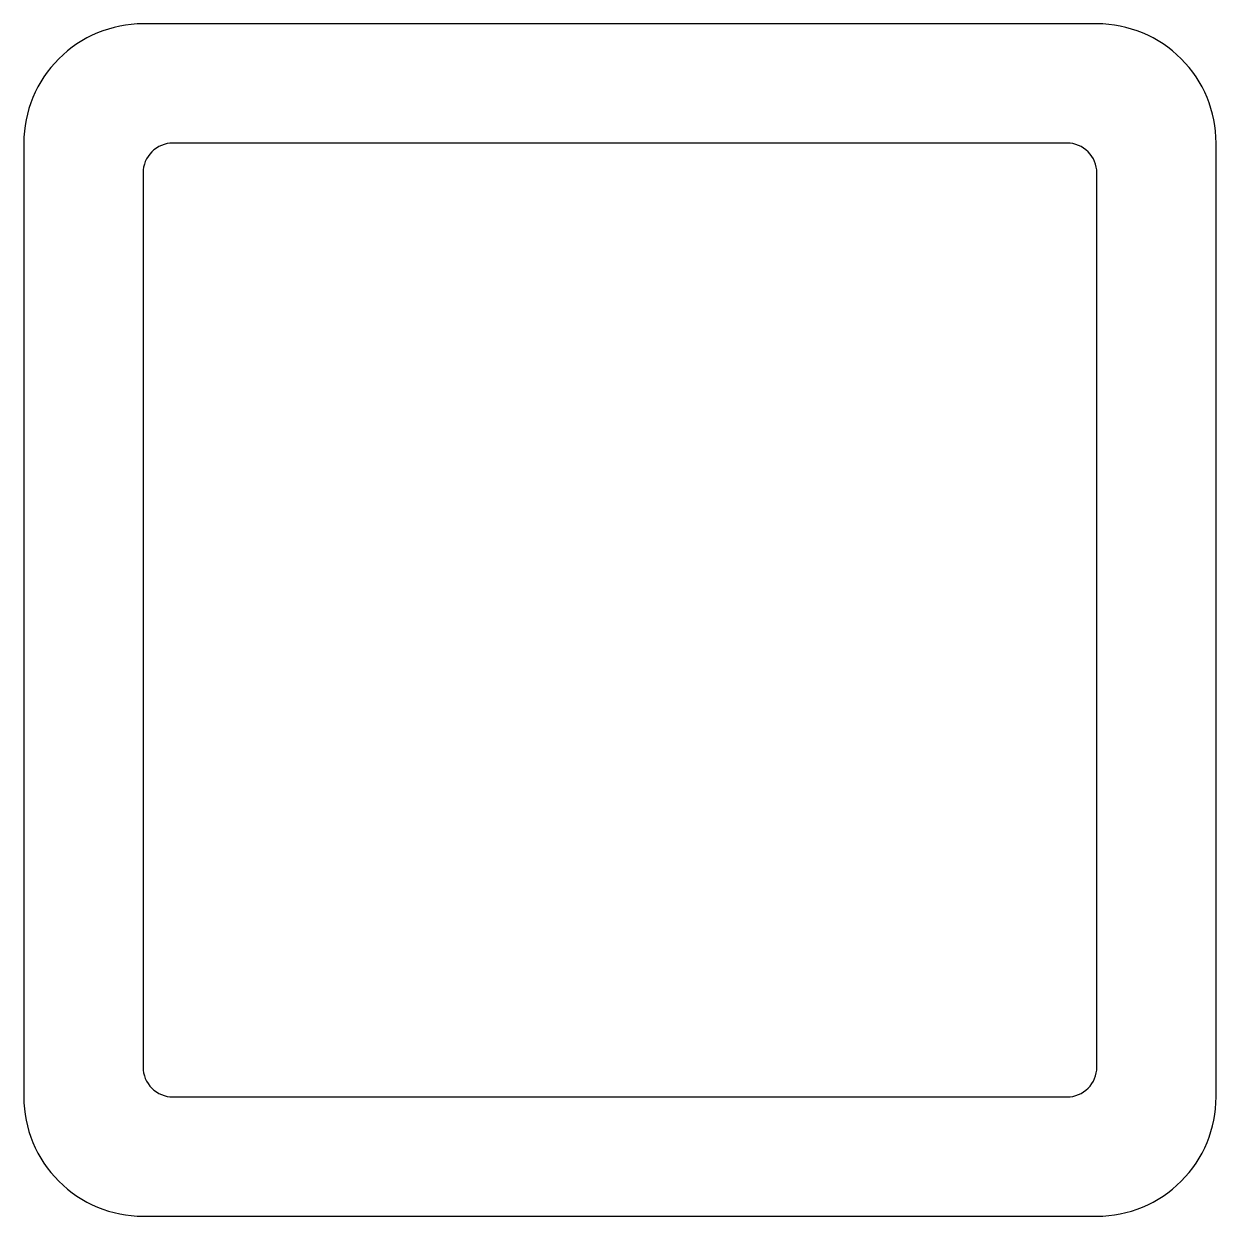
# Model space of a CAD drawing. Extents: x 166.4 to 186.4, y 186.6 to 206.6.
import ezdxf

# ---------------------------------------------------------------- set-up
doc = ezdxf.new("R2010")
doc.units = 0
doc.header["$MEASUREMENT"] = 0
doc.layers.get('0').update_dxf_attribs({"linetype": 'CONTINUOUS'})

msp = doc.modelspace()

# ---------------------------------------------------------------- linework, layer by layer
for points in [[(168.43, 186.613), (184.43, 186.613, 0.414214), (186.43, 188.613), (186.43, 204.613, 0.414214), (184.43, 206.613), (168.43, 206.613, 0.414214), (166.43, 204.613), (166.43, 188.613, 0.414214)], [(168.93, 188.613), (183.93, 188.613, 0.414214), (184.43, 189.113), (184.43, 204.113, 0.414214), (183.93, 204.613), (168.93, 204.613, 0.414214), (168.43, 204.113), (168.43, 189.113, 0.414214)]]:
    msp.add_lwpolyline(points, format="xyb", close=True)

doc.saveas('drawing.dxf')
